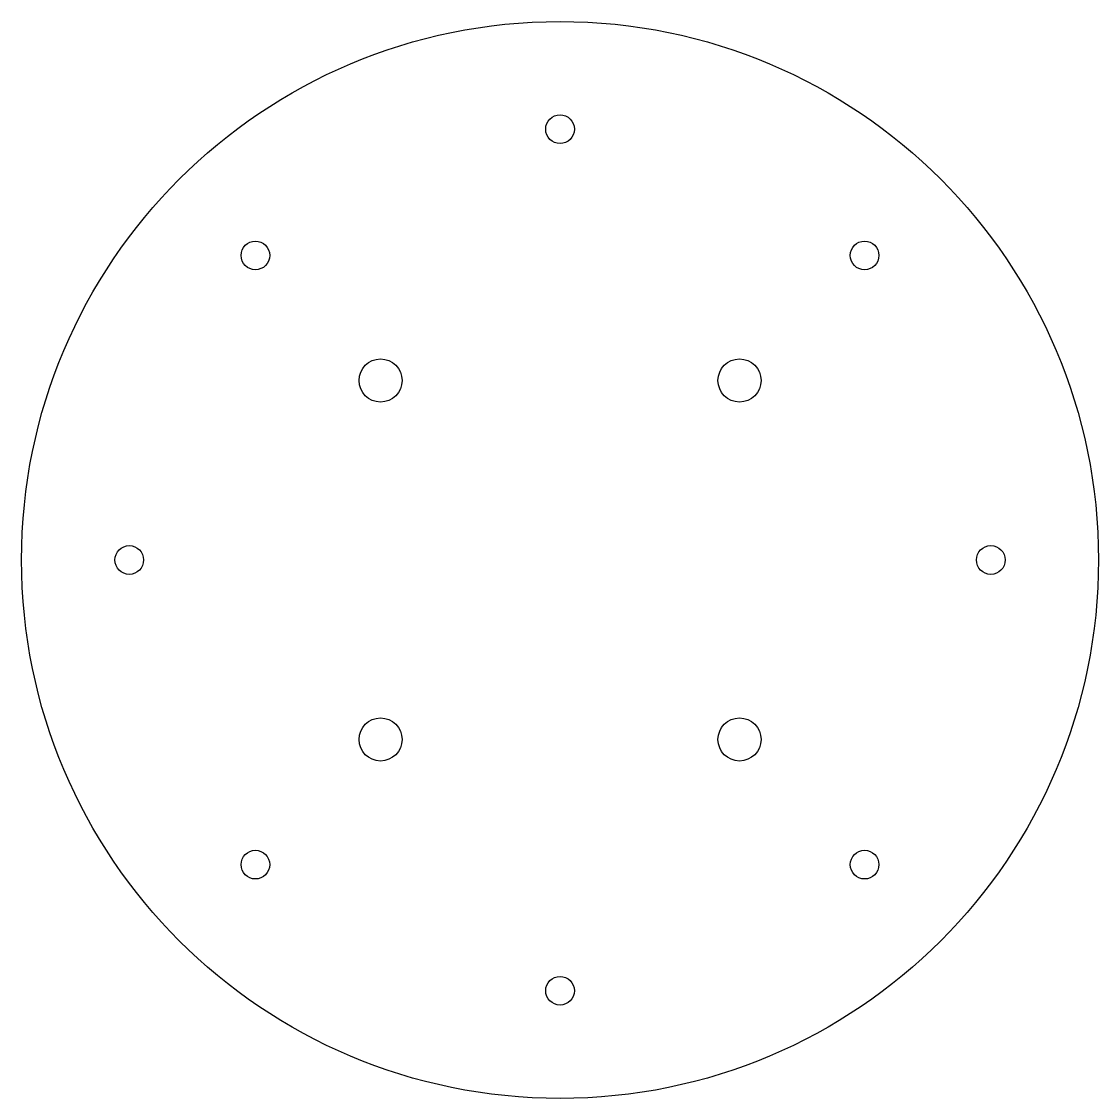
# Model space of a CAD drawing. Header units: millimetres. Extents: x 2446 to 2596, y 1415 to 1565.
import ezdxf

# ---------------------------------------------------------------- set-up
doc = ezdxf.new("R2010")
doc.units = ezdxf.units.MM

msp = doc.modelspace()

# ---------------------------------------------------------------- linework, layer by layer
for centre, radius in [((2521.03, 1490.23), 75), ((2521.03, 1550.23), 2), ((2478.6, 1532.65), 2), ((2563.45, 1532.65), 2), ((2496.03, 1515.23), 3), ((2546.03, 1515.23), 3), ((2461.03, 1490.23), 2), ((2581.03, 1490.23), 2), ((2496.03, 1465.23), 3), ((2546.03, 1465.23), 3), ((2478.6, 1447.8), 2), ((2563.45, 1447.8), 2), ((2521.03, 1430.23), 2)]:
    msp.add_circle(centre, radius)

doc.saveas('drawing.dxf')
